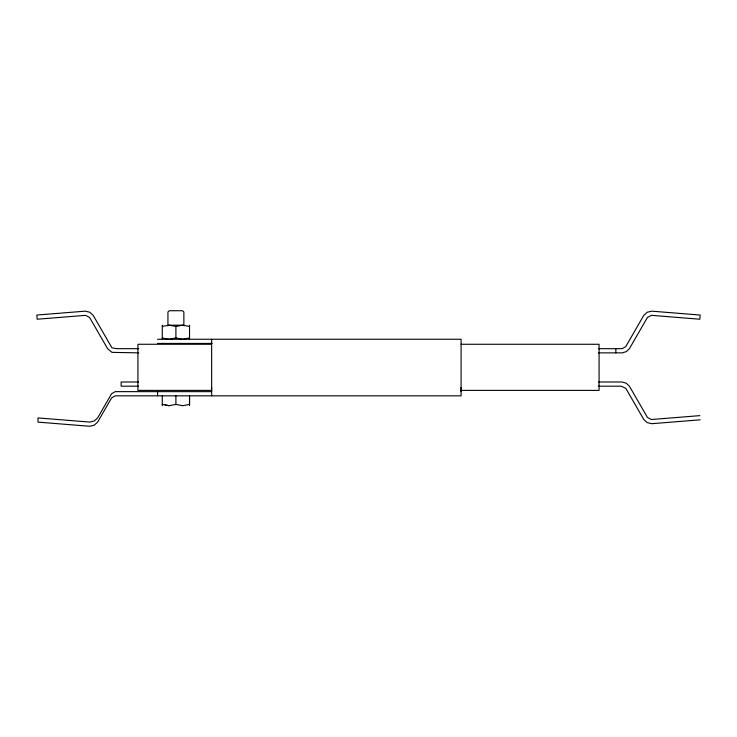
<?xml version="1.0" encoding="UTF-8"?>
<svg xmlns="http://www.w3.org/2000/svg" width="737" height="737" viewBox="0 0 737 737"><rect width="100%" height="100%" fill="white"/><g stroke="black" fill="none" stroke-linecap="round" stroke-linejoin="round"><path stroke-width="1.11" d="M162.278 405.691L162.278 395.833M162.278 339.241L162.278 325.192M189.529 339.241L189.529 325.192M211.648 387.45L211.648 395.833M461.095 387.45L461.095 395.833L115.221 395.833L111.591 397.934L97.634 422.108L94.198 425.203L89.702 426.272L38.011 422.117L38.011 417.925L89.702 422.08L94.198 421.011L97.634 417.916L111.591 393.742L115.221 391.642L211.648 391.642L211.648 339.241M162.278 326.417L169.095 325.192L175.903 326.454L182.721 325.192L189.529 326.454M189.529 337.979L182.721 339.241L175.903 337.979L169.095 339.241L162.278 338.016M162.278 404.466L169.095 405.691L175.903 404.429L182.721 405.691L189.529 404.429L189.529 395.833L189.529 405.691M699.818 415.64L651.407 419.519L647.445 417.437L629.407 386.188L626.275 383.231L622.139 381.996L598.619 381.996M700.15 419.823L651.748 423.701L647.243 422.633L643.816 419.537L625.777 388.288L621.098 386.188L598.287 386.188M169.095 325.192L182.721 325.192M157.561 339.241L461.095 339.241L461.095 391.642M157.561 343.433L212.201 343.433M211.519 344.271L137.92 344.271L137.92 390.389L211.519 390.389M461.076 344.271L599.08 344.271L599.08 390.389L461.076 390.389M138.657 348.675L116.953 348.675L111.941 347.855L93.184 315.325L89.757 312.23L85.252 311.161L36.85 315.04L37.182 319.222L85.593 315.344L89.555 317.426L107.593 348.675L111.987 352.36L138.657 352.866M598.499 348.675L622.139 348.675L625.777 346.574L643.816 315.325L647.243 312.23L651.748 311.161L700.15 315.04L699.818 319.222L651.407 315.344L647.445 317.426L629.407 348.675L626.275 351.632L622.139 352.866L598.499 352.866M138.501 381.996L121.144 381.996L121.144 386.188L138.501 386.188M165.199 404.972L169.095 405.691M615.856 348.675L615.856 352.866M183.872 325.772L183.872 311.991L182.518 310.728L169.289 310.728L167.935 311.991L167.935 325.772M175.903 326.454L175.903 337.979M175.903 395.833L175.903 404.429M157.561 391.642L157.561 395.833"/></g></svg>
